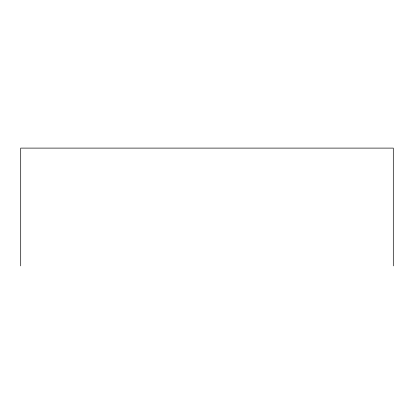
<?xml version="1.0" encoding="UTF-8"?>
<svg xmlns="http://www.w3.org/2000/svg" width="414" height="414" viewBox="0 0 414 414"><rect width="100%" height="100%" fill="white"/><g stroke="black" fill="none" stroke-linecap="round" stroke-linejoin="round"><path stroke-width="0.62" d="M393.3 265.891L393.3 148.108L20.7 148.108L20.7 265.891"/></g></svg>
